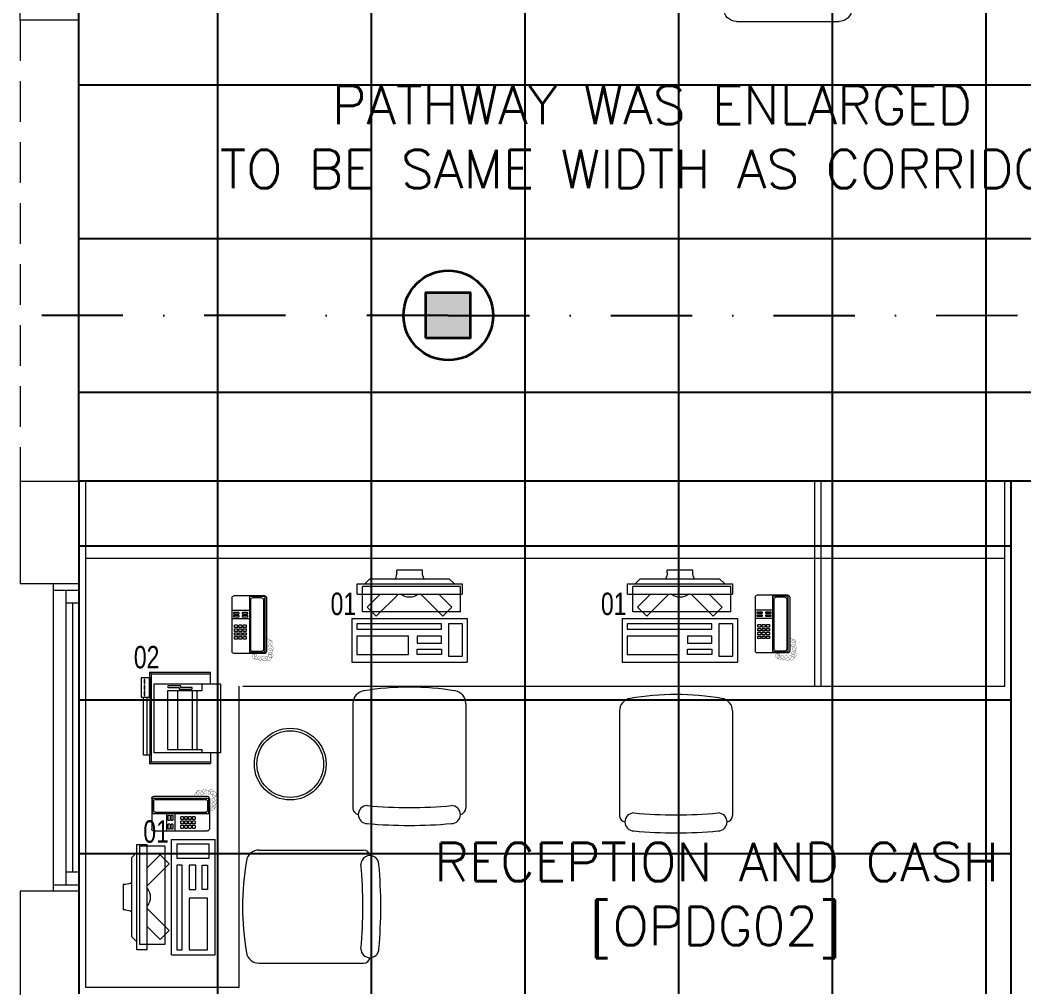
# Model space of a CAD drawing. Header units: inches. Extents: x -12418 to 472786, y -29325 to 19878.
# Drawn here: x 5228 to 9148, y -4725 to -947 of the extents above; entities that cross this region are included whole.
import ezdxf

# ---------------------------------------------------------------- set-up
doc = ezdxf.new("R2010")
doc.units = ezdxf.units.IN
doc.header["$LTSCALE"] = 25
doc.header["$MEASUREMENT"] = 0
doc.linetypes.add('00-Ground Floor$0$HIDDEN', pattern=[9.525, 6.35, -3.175])
doc.linetypes.add('DASHDOT', pattern=[25.4, 12.7, -6.35, 0, -6.35])
doc.layers.get('0').update_dxf_attribs({"color": 8})
for name, color, linetype, lineweight in [('00-Ground Floor$0$72_EGR_BASE_TEXT', 252, 'Continuous', 5), ('00-Ground Floor$0$72_EGR_EQP_TAG', 142, 'Continuous', 5), ('00-Ground Floor$0$Aluminum', 251, 'Continuous', 5), ('00-Ground Floor$0$LOADING', 253, 'Continuous', 5), ('00-Ground Floor$0$Proj', 251, 'Continuous', 5), ('00-Ground Floor$0$Walls', 251, 'Continuous', 5), ('E-LITE-CLNG-CNDT', 6, 'DASHDOT', 35), ('T-INTC-CLNG @ 100', 33, 'Continuous', 35), ('T-INTC-DEVC-NUMB', 2, 'Continuous', 25), ('T-SOUN-CLNG-CNDT', 3, 'DASHDOT', 25)]:
    doc.layers.add(name, color=color, linetype=linetype, lineweight=lineweight)
doc.layers.add('00-Ground Floor$0$False Ceiling', color=251, linetype='Continuous')
doc.styles.add('00-Ground Floor$0$SIMPLEX', font='SIMPLEX.shx', dxfattribs={"height": 150})
doc.styles.add('00-Ground Floor$0$X3G_ENTITY_257CFD', font='swisscl.ttf', dxfattribs={"height": 200})
doc.styles.add('DC_Simplex', font='SIMPLEX.shx', dxfattribs={"width": 0.7})

# ---------------------------------------------------------------- blocks, each defined once
blk = doc.blocks.new('00-Ground Floor$0$GF21021-P')
for p, q in [((-0.2207, 0.4756), (-0.2207, 0.0675)), ((0.2205, 0.4756), (0.2205, 0.0675))]:
    blk.add_line(p, q)
for centre, radius, start, end in [((-0.1707, 0.4756), 0.05, 99.6329, 180), ((-0.0001, -0.5295), 1.0695, 80.3671, 99.6329), ((0.1705, 0.4756), 0.05, 0, 80.3671), ((-0.1957, 0.0675), 0.025, 180, 261.4721), ((-0.1643, 0.0425), 0.0351, 90, 270), ((0, 1.8467), 1.7767, 264.6946, 275.3053), ((0.1641, 0.0425), 0.0351, 270, 90), ((0.1955, 0.0675), 0.025, 278.5279, 0), ((0, 1.8314), 1.8314, 264.8532, 275.147)]:
    blk.add_arc(centre, radius, start, end)
blk = doc.blocks.new('00-Ground Floor$0$DM20079-P')
at = {"color": 0}
for p, q in [((-0.0686, 0.217), (-0.0686, 0.008)), ((-0.0616, 0.225), (0.0594, 0.225)), ((-0.0616, 0.225), (-0.0616, 0)), ((-0.0616, 0.222), (-0.0016, 0.222)), ((-0.0616, 0.212), (-0.0565, 0.212)), ((-0.0566, 0.2105), (-0.0566, 0.0145)), ((-0.0496, 0.2175), (-0.0136, 0.2175)), ((-0.0068, 0.212), (-0.0016, 0.212)), ((-0.0066, 0.2105), (-0.0066, 0.0145)), ((-0.0016, 0.225), (-0.0016, 0)), ((0.0664, 0.217), (0.0664, 0.008)), ((-0.0016, 0.1675), (0.0664, 0.1675)), ((-0.0016, 0.135), (0.0664, 0.135)), ((-0.0616, 0.013), (-0.0565, 0.013)), ((-0.0616, 0.003), (-0.0016, 0.003)), ((-0.0594, 0), (0.0594, 0)), ((-0.0496, 0.0075), (-0.0136, 0.0075)), ((-0.0068, 0.013), (-0.0016, 0.013))]:
    blk.add_line(p, q, dxfattribs=at)
for points in [[(0.0074, 0.1605, 0.414214), (0.0054, 0.1585), (0.0054, 0.1555, 0.414214), (0.0074, 0.1535), (0.0234, 0.1535, 0.414214), (0.0254, 0.1555), (0.0254, 0.1585, 0.414214), (0.0234, 0.1605)], [(0.0574, 0.1535, 0.414214), (0.0594, 0.1555), (0.0594, 0.1585, 0.414214), (0.0574, 0.1605), (0.0414, 0.1605, 0.414214), (0.0394, 0.1585), (0.0394, 0.1555, 0.414214), (0.0414, 0.1535)], [(0.0234, 0.142, 0.414214), (0.0254, 0.144), (0.0254, 0.147, 0.414214), (0.0234, 0.149), (0.0074, 0.149, 0.414214), (0.0054, 0.147), (0.0054, 0.144, 0.414214), (0.0074, 0.142)], [(0.0574, 0.142, 0.414214), (0.0594, 0.144), (0.0594, 0.147, 0.414214), (0.0574, 0.149), (0.0414, 0.149, 0.414214), (0.0394, 0.147), (0.0394, 0.144, 0.414214), (0.0414, 0.142)], [(0.0104, 0.103, 0.414214), (0.0124, 0.101), (0.0204, 0.101, 0.414214), (0.0224, 0.103), (0.0224, 0.109, 0.414214), (0.0204, 0.111), (0.0124, 0.111, 0.414214), (0.0104, 0.109)], [(0.0104, 0.088, 0.414214), (0.0124, 0.086), (0.0204, 0.086, 0.414214), (0.0224, 0.088), (0.0224, 0.094, 0.414214), (0.0204, 0.096), (0.0124, 0.096, 0.414214), (0.0104, 0.094)], [(0.0104, 0.073, 0.414214), (0.0124, 0.071), (0.0204, 0.071, 0.414214), (0.0224, 0.073), (0.0224, 0.079, 0.414214), (0.0204, 0.081), (0.0124, 0.081, 0.414214), (0.0104, 0.079)], [(0.0274, 0.103, 0.414214), (0.0294, 0.101), (0.0374, 0.101, 0.414214), (0.0394, 0.103), (0.0394, 0.109, 0.414214), (0.0374, 0.111), (0.0294, 0.111, 0.414214), (0.0274, 0.109)], [(0.0274, 0.088, 0.414214), (0.0294, 0.086), (0.0374, 0.086, 0.414214), (0.0394, 0.088), (0.0394, 0.094, 0.414214), (0.0374, 0.096), (0.0294, 0.096, 0.414214), (0.0274, 0.094)], [(0.0274, 0.073, 0.414214), (0.0294, 0.071), (0.0374, 0.071, 0.414214), (0.0394, 0.073), (0.0394, 0.079, 0.414214), (0.0374, 0.081), (0.0294, 0.081, 0.414214), (0.0274, 0.079)], [(0.0444, 0.103, 0.414214), (0.0464, 0.101), (0.0544, 0.101, 0.414214), (0.0564, 0.103), (0.0564, 0.109, 0.414214), (0.0544, 0.111), (0.0464, 0.111, 0.414214), (0.0444, 0.109)], [(0.0444, 0.088, 0.414214), (0.0464, 0.086), (0.0544, 0.086, 0.414214), (0.0564, 0.088), (0.0564, 0.094, 0.414214), (0.0544, 0.096), (0.0464, 0.096, 0.414214), (0.0444, 0.094)], [(0.0444, 0.073, 0.414214), (0.0464, 0.071), (0.0544, 0.071, 0.414214), (0.0564, 0.073), (0.0564, 0.079, 0.414214), (0.0544, 0.081), (0.0464, 0.081, 0.414214), (0.0444, 0.079)], [(0.0104, 0.058, 0.414214), (0.0124, 0.056), (0.0204, 0.056, 0.414214), (0.0224, 0.058), (0.0224, 0.064, 0.414214), (0.0204, 0.066), (0.0124, 0.066, 0.414214), (0.0104, 0.064)], [(0.0274, 0.058, 0.414214), (0.0294, 0.056), (0.0374, 0.056, 0.414214), (0.0394, 0.058), (0.0394, 0.064, 0.414214), (0.0374, 0.066), (0.0294, 0.066, 0.414214), (0.0274, 0.064)], [(0.0444, 0.058, 0.414214), (0.0464, 0.056), (0.0544, 0.056, 0.414214), (0.0564, 0.058), (0.0564, 0.064, 0.414214), (0.0544, 0.066), (0.0464, 0.066, 0.414214), (0.0444, 0.064)]]:
    blk.add_lwpolyline(points, format="xyb", close=True, dxfattribs=at)
at = {"color": 0, "const_width": 0.001}
blk.add_lwpolyline([(-0.0686, 0.059, 0.184574), (-0.0861, 0.0478, 1.44364), (-0.0769, 0.0452, 0.837915), (-0.0907, 0.0465, 0.30536), (-0.0835, 0.0248, 1.584726), (-0.0815, 0.034, 0.253153), (-0.094, 0.0228, 0.874198), (-0.0776, 0.0142, 0.915253), (-0.0897, 0.0168, 0.223821), (-0.0874, -0.0011, 1.703343), (-0.0796, 0.005, 0.588962), (-0.0934, -0.0114, 0.717795), (-0.0769, -0.0108, 0.983104), (-0.0875, -0.0075, 0.326362), (-0.0815, -0.0259, 0.758716), (-0.0657, -0.0134, 0.906186), (-0.0743, -0.016, 0.189488), (-0.067, -0.0272, 0.7948), (-0.0506, -0.0127, 1.223996), (-0.0585, -0.0193, 0.072149), (-0.0473, -0.0259, 0.645886), (-0.0341, -0.0134, 1.366917), (-0.042, -0.0193, 0.078415), (-0.0315, -0.0246, 0.723006), (-0.0229, -0.0127, 1.105484), (-0.0289, -0.018, 0.327892), (-0.017, -0.0193, 0.446638), (-0.0144, -0.0068, 0.327263), (-0.0269, -0.0029, 1.240441), (-0.0229, -0.0094, 0.611307), (-0.0278, 0.0075)], format="xyb", dxfattribs=at)
at = {"color": 0}
for centre, radius, start, end in [((-0.0605, 0.217), 0.00813, 97.9633, 179.6649), ((-0.0496, 0.2105), 0.007, 90, 180), ((-0.0136, 0.2105), 0.007, 0, 90), ((0.0582, 0.217), 0.00813, 0.3351, 82.0367), ((-0.0605, 0.008), 0.00813, 180.3351, 277.9633), ((-0.0496, 0.0145), 0.007, 180, 270), ((-0.0136, 0.0145), 0.007, 270, 0), ((0.0582, 0.008), 0.00813, 277.9633, 359.6649)]:
    blk.add_arc(centre, radius, start, end, dxfattribs=at)
blk = doc.blocks.new('00-Ground Floor$0$ITCWLS1-P')
at = {"layer": '00-Ground Floor$0$LOADING'}
for p, q in [((-0.17, 0.45), (-0.17, 0)), ((-0.17, 0.45), (0, 0.45)), ((0, 0.45), (0, 0)), ((-0.3251, 0.38, 0), (-0.3051, 0.4, 0)), ((-0.2651, 0.43, 0), (-0.3051, 0.43, 0)), ((-0.3051, 0.43, 0), (-0.3051, 0.02, 0)), ((-0.197, 0.4094), (-0.295, 0.4094)), ((-0.295, 0.0264), (-0.295, 0.4094)), ((-0.2651, 0.43, 0), (-0.2651, 0.02, 0)), ((-0.197, 0.0264), (-0.197, 0.4094)), ((-0.1496, 0.4305), (-0.1291, 0.4305)), ((-0.1291, 0.4305), (-0.1291, 0.4089)), ((-0.3251, 0.38, 0), (-0.3251, 0.07, 0)), ((-0.3503, 0.275), (-0.3596, 0.275)), ((-0.3596, 0.175), (-0.3596, 0.275)), ((-0.3503, 0.175), (-0.3596, 0.175)), ((-0.3251, 0.07, 0), (-0.3051, 0.05, 0)), ((-0.3051, 0.02, 0), (-0.2651, 0.02, 0)), ((-0.197, 0.0264), (-0.295, 0.0264)), ((-0.17, 0), (0, 0))]:
    blk.add_line(p, q, dxfattribs=at)
at = {"layer": '00-Ground Floor$0$LOADING', "extrusion": (2.48281e-10, 3.18408e-10, -1)}
for p, q in [((-0.2651, 0.3395), (-0.2144, 0.3902)), ((-0.2651, 0.2688), (-0.1791, 0.3548)), ((-0.1791, 0.3548), (-0.2144, 0.3902))]:
    blk.add_line(p, q, dxfattribs=at)
at = {"layer": '00-Ground Floor$0$LOADING', "extrusion": (2.48281e-10, -3.18408e-10, -1)}
for p, q in [((-0.2651, 0.1812), (-0.1791, 0.0952)), ((-0.2651, 0.1105), (-0.2144, 0.0598)), ((-0.1791, 0.0952), (-0.2144, 0.0598))]:
    blk.add_line(p, q, dxfattribs=at)
at = {"layer": '00-Ground Floor$0$LOADING'}
for points in [[(-0.1291, 0.4089), (-0.1291, 0.1), (-0.1496, 0.1), (-0.1496, 0.4305)], [(-0.1496, 0.1), (-0.1496, 0.1), (-0.1496, 0.1), (-0.1496, 0.1), (-0.1496, 0.1), (-0.1496, 0.1), (-0.1496, 0.1), (-0.1496, 0.1), (-0.1496, 0.1)], [(-0.1496, 0.1), (-0.1496, 0.1), (-0.1496, 0.1), (-0.1496, 0.1), (-0.1496, 0.1), (-0.1496, 0.1), (-0.1496, 0.1), (-0.1496, 0.1), (-0.1496, 0.1), (-0.1496, 0.1), (-0.1496, 0.1), (-0.1496, 0.1), (-0.1496, 0.1), (-0.1496, 0.1), (-0.1496, 0.1), (-0.1496, 0.1), (-0.1496, 0.1), (-0.1496, 0.1)], [(-0.1496, 0.1), (-0.1496, 0.1), (-0.1496, 0.1), (-0.1496, 0.1), (-0.1496, 0.1), (-0.1496, 0.1), (-0.1496, 0.1), (-0.1496, 0.1), (-0.1496, 0.1), (-0.1496, 0.1)], [(-0.1496, 0.1), (-0.1496, 0.1), (-0.1496, 0.1), (-0.1496, 0.1), (-0.1496, 0.1), (-0.1496, 0.1), (-0.1496, 0.1)], [(-0.1496, 0.1), (-0.1496, 0.1), (-0.1496, 0.1), (-0.1496, 0.1), (-0.1496, 0.1), (-0.1496, 0.1), (-0.1496, 0.1), (-0.1496, 0.1), (-0.1496, 0.1), (-0.1496, 0.1)], [(-0.1496, 0.1), (-0.1496, 0.1), (-0.1496, 0.1), (-0.1496, 0.1), (-0.1496, 0.1), (-0.1496, 0.1), (-0.1496, 0.1), (-0.1496, 0.1), (-0.1496, 0.1), (-0.1496, 0.1), (-0.1496, 0.1), (-0.1496, 0.1), (-0.1496, 0.1), (-0.1496, 0.1), (-0.1496, 0.1)], [(-0.1496, 0.1), (-0.1496, 0.1), (-0.1496, 0.1), (-0.1496, 0.1), (-0.1496, 0.1), (-0.1496, 0.1), (-0.1496, 0.1), (-0.1496, 0.1), (-0.1496, 0.1), (-0.1496, 0.1)], [(-0.1496, 0.1), (-0.1496, 0.1), (-0.1496, 0.1), (-0.1496, 0.1), (-0.1496, 0.1), (-0.1496, 0.1), (-0.1496, 0.1), (-0.1496, 0.1), (-0.1496, 0.1), (-0.1496, 0.1)], [(-0.1496, 0.1), (-0.1496, 0.1), (-0.1496, 0.1), (-0.1496, 0.1), (-0.1496, 0.1), (-0.1496, 0.1), (-0.1496, 0.1), (-0.1496, 0.1), (-0.1496, 0.1), (-0.1496, 0.1), (-0.1496, 0.1), (-0.1496, 0.1), (-0.1496, 0.1), (-0.1496, 0.1), (-0.1496, 0.1), (-0.1496, 0.1), (-0.1496, 0.1), (-0.1496, 0.1), (-0.1496, 0.1), (-0.1496, 0.1), (-0.1496, 0.1), (-0.1496, 0.1), (-0.1496, 0.1), (-0.1496, 0.1), (-0.1496, 0.1), (-0.1496, 0.1), (-0.1496, 0.1), (-0.1496, 0.1), (-0.1496, 0.1), (-0.1496, 0.1), (-0.1496, 0.1), (-0.1496, 0.1), (-0.1496, 0.1), (-0.1496, 0.1), (-0.1496, 0.1), (-0.1496, 0.1), (-0.1496, 0.1), (-0.1496, 0.1), (-0.1496, 0.1), (-0.1496, 0.1), (-0.1496, 0.1), (-0.1496, 0.1), (-0.1496, 0.1), (-0.1496, 0.1), (-0.1496, 0.1), (-0.1496, 0.1), (-0.1496, 0.1), (-0.1496, 0.1), (-0.1496, 0.1), (-0.1496, 0.1), (-0.1496, 0.1), (-0.1496, 0.1), (-0.1496, 0.1), (-0.1496, 0.1)], [(-0.1496, 0.1), (-0.1496, 0.1), (-0.1496, 0.1), (-0.1496, 0.1), (-0.1496, 0.1), (-0.1496, 0.1), (-0.1496, 0.1), (-0.1496, 0.1), (-0.1496, 0.1), (-0.1496, 0.1), (-0.1496, 0.1), (-0.1496, 0.1), (-0.1496, 0.1), (-0.1496, 0.1), (-0.1496, 0.1), (-0.1496, 0.1), (-0.1496, 0.1), (-0.1496, 0.1), (-0.1496, 0.1), (-0.1496, 0.1), (-0.1496, 0.1), (-0.1496, 0.1), (-0.1496, 0.1), (-0.1496, 0.1), (-0.1496, 0.1), (-0.1496, 0.1), (-0.1496, 0.1), (-0.1496, 0.1), (-0.1496, 0.1), (-0.1496, 0.1), (-0.1496, 0.1), (-0.1496, 0.1), (-0.1496, 0.1), (-0.1496, 0.1), (-0.1496, 0.1), (-0.1496, 0.1), (-0.1496, 0.1), (-0.1496, 0.1), (-0.1496, 0.1), (-0.1496, 0.1), (-0.1496, 0.1), (-0.1496, 0.1), (-0.1496, 0.1), (-0.1496, 0.1), (-0.1496, 0.1), (-0.1496, 0.1), (-0.1496, 0.1), (-0.1496, 0.1), (-0.1496, 0.1), (-0.1496, 0.1), (-0.1496, 0.1), (-0.1496, 0.1), (-0.1496, 0.1), (-0.1496, 0.1), (-0.1496, 0.1), (-0.1496, 0.1), (-0.1496, 0.1), (-0.1496, 0.1), (-0.1496, 0.1), (-0.1496, 0.1), (-0.1496, 0.1), (-0.1496, 0.1), (-0.1496, 0.1), (-0.1496, 0.1), (-0.1496, 0.1), (-0.1496, 0.1), (-0.1496, 0.1), (-0.1496, 0.1), (-0.1496, 0.1), (-0.1496, 0.1), (-0.1496, 0.1), (-0.1496, 0.1), (-0.1496, 0.1), (-0.1496, 0.1), (-0.1496, 0.1), (-0.1496, 0.1), (-0.1496, 0.1), (-0.1496, 0.1), (-0.1496, 0.1), (-0.1496, 0.1), (-0.1496, 0.1), (-0.1496, 0.1), (-0.1496, 0.1), (-0.1496, 0.1), (-0.1496, 0.1), (-0.1496, 0.1), (-0.1496, 0.1), (-0.1496, 0.1), (-0.1496, 0.1)], [(-0.1496, 0.1), (-0.1496, 0.1), (-0.1496, 0.1), (-0.1496, 0.1), (-0.1496, 0.1), (-0.1496, 0.1), (-0.1496, 0.1), (-0.1496, 0.1), (-0.1496, 0.1), (-0.1496, 0.1), (-0.1496, 0.1), (-0.1496, 0.1)], [(-0.1496, 0.1), (-0.1496, 0.1), (-0.1496, 0.1), (-0.1496, 0.1), (-0.1496, 0.1), (-0.1496, 0.1), (-0.1496, 0.1)], [(-0.1496, 0.1), (-0.1496, 0.1), (-0.1496, 0.1), (-0.1496, 0.1), (-0.1496, 0.1), (-0.1496, 0.1), (-0.1496, 0.1), (-0.1496, 0.1), (-0.1496, 0.1), (-0.1496, 0.1), (-0.1496, 0.1), (-0.1496, 0.1), (-0.1496, 0.1), (-0.1496, 0.1), (-0.1496, 0.1), (-0.1496, 0.1), (-0.1496, 0.1)], [(-0.1496, 0.1), (-0.1496, 0.1), (-0.1496, 0.1), (-0.1496, 0.1), (-0.1496, 0.1), (-0.1496, 0.1), (-0.1496, 0.1), (-0.1496, 0.1), (-0.1496, 0.1), (-0.1496, 0.1), (-0.1496, 0.1), (-0.1496, 0.1), (-0.1496, 0.1), (-0.1496, 0.1), (-0.1496, 0.1), (-0.1496, 0.1), (-0.1496, 0.1), (-0.1496, 0.1), (-0.1496, 0.1), (-0.1496, 0.1), (-0.1496, 0.1), (-0.1496, 0.1), (-0.1496, 0.1), (-0.1496, 0.1), (-0.1496, 0.1), (-0.1496, 0.1), (-0.1496, 0.1), (-0.1496, 0.1), (-0.1496, 0.1), (-0.1496, 0.1), (-0.1496, 0.1), (-0.1496, 0.1), (-0.1496, 0.1), (-0.1496, 0.1), (-0.1496, 0.1), (-0.1496, 0.1), (-0.1496, 0.1), (-0.1496, 0.1), (-0.1496, 0.1), (-0.1496, 0.1), (-0.1496, 0.1), (-0.1496, 0.1), (-0.1496, 0.1), (-0.1496, 0.1), (-0.1496, 0.1), (-0.1496, 0.1), (-0.1496, 0.1), (-0.1496, 0.1), (-0.1496, 0.1), (-0.1496, 0.1), (-0.1496, 0.1), (-0.1496, 0.1), (-0.1496, 0.1), (-0.1496, 0.1), (-0.1496, 0.1), (-0.1496, 0.1), (-0.1496, 0.1), (-0.1496, 0.1), (-0.1496, 0.1), (-0.1496, 0.1), (-0.1496, 0.1), (-0.1496, 0.1), (-0.1496, 0.1), (-0.1496, 0.1), (-0.1496, 0.1), (-0.1496, 0.1), (-0.1496, 0.1), (-0.1496, 0.1), (-0.1496, 0.1), (-0.1496, 0.1), (-0.1496, 0.1), (-0.1496, 0.1), (-0.1496, 0.1), (-0.1496, 0.1), (-0.1496, 0.1), (-0.1496, 0.1), (-0.1496, 0.1), (-0.1496, 0.1), (-0.1496, 0.1), (-0.1496, 0.1), (-0.1496, 0.1), (-0.1496, 0.1), (-0.1496, 0.1), (-0.1496, 0.1), (-0.1496, 0.1), (-0.1496, 0.1), (-0.1496, 0.1), (-0.1496, 0.1), (-0.1496, 0.1), (-0.1496, 0.1), (-0.1496, 0.1), (-0.1496, 0.1), (-0.1496, 0.1), (-0.1496, 0.1), (-0.1496, 0.1), (-0.1496, 0.1), (-0.1496, 0.1), (-0.1496, 0.1), (-0.1496, 0.1), (-0.1496, 0.1), (-0.1496, 0.1), (-0.1496, 0.1), (-0.1496, 0.1), (-0.1496, 0.1), (-0.1496, 0.1), (-0.1496, 0.1), (-0.1496, 0.1), (-0.1496, 0.1), (-0.1496, 0.1), (-0.1496, 0.1), (-0.1496, 0.1)], [(-0.1496, 0.1), (-0.1496, 0.1), (-0.1496, 0.1), (-0.1496, 0.1), (-0.1496, 0.1), (-0.1496, 0.1), (-0.1496, 0.1), (-0.1496, 0.1)]]:
    blk.add_lwpolyline(points, dxfattribs=at)
for points in [[(-0.1019, 0.4305), (-0.0304, 0.4305), (-0.0304, 0.2294), (-0.1019, 0.2294)], [(-0.1019, 0.1954), (-0.0747, 0.1954), (-0.0747, 0.1), (-0.1019, 0.1)], [(-0.0304, 0.1954), (-0.0508, 0.1954), (-0.0508, 0.1), (-0.0304, 0.1)], [(-0.1496, 0.1), (-0.1496, 0.1), (-0.1496, 0.1), (-0.1496, 0.1), (-0.1496, 0.1), (-0.1496, 0.1), (-0.1496, 0.1), (-0.1496, 0.1), (-0.1496, 0.1), (-0.1496, 0.1), (-0.1496, 0.1), (-0.1496, 0.1), (-0.1496, 0.1), (-0.1496, 0.1), (-0.1496, 0.1), (-0.1496, 0.1), (-0.1496, 0.1), (-0.1496, 0.1), (-0.1496, 0.1), (-0.1496, 0.1), (-0.1496, 0.1), (-0.1496, 0.1), (-0.1496, 0.1), (-0.1496, 0.1), (-0.1496, 0.1), (-0.1496, 0.1), (-0.1496, 0.1), (-0.1496, 0.1), (-0.1496, 0.1), (-0.1496, 0.1), (-0.1496, 0.1), (-0.1496, 0.1), (-0.1496, 0.1), (-0.1496, 0.1), (-0.1496, 0.1), (-0.1496, 0.1), (-0.1496, 0.1), (-0.1496, 0.1), (-0.1496, 0.1), (-0.1496, 0.1), (-0.1496, 0.1), (-0.1496, 0.1), (-0.1496, 0.1), (-0.1496, 0.1), (-0.1496, 0.1), (-0.1496, 0.1), (-0.1496, 0.1), (-0.1496, 0.1), (-0.1496, 0.1), (-0.1496, 0.1), (-0.1496, 0.1), (-0.1496, 0.1), (-0.1496, 0.1), (-0.1496, 0.1), (-0.1496, 0.1), (-0.1496, 0.1), (-0.1496, 0.1), (-0.1496, 0.1), (-0.1496, 0.1), (-0.1496, 0.1), (-0.1496, 0.1), (-0.1496, 0.1), (-0.1496, 0.1), (-0.1496, 0.1), (-0.1496, 0.1), (-0.1496, 0.1), (-0.1496, 0.1), (-0.1496, 0.1), (-0.1496, 0.1), (-0.1496, 0.1), (-0.1496, 0.1), (-0.1496, 0.1), (-0.1496, 0.1), (-0.1496, 0.1), (-0.1496, 0.1), (-0.1496, 0.1), (-0.1496, 0.1), (-0.1496, 0.1), (-0.1496, 0.1), (-0.1496, 0.1), (-0.1496, 0.1), (-0.1496, 0.1), (-0.1496, 0.1), (-0.1496, 0.1), (-0.1496, 0.1), (-0.1496, 0.1), (-0.1496, 0.1), (-0.1496, 0.1), (-0.1496, 0.1), (-0.1496, 0.1), (-0.1496, 0.1), (-0.1496, 0.1), (-0.1496, 0.1), (-0.1496, 0.1), (-0.1496, 0.1), (-0.1496, 0.1), (-0.1496, 0.1), (-0.1496, 0.1), (-0.1496, 0.1), (-0.1496, 0.1), (-0.1496, 0.1), (-0.1496, 0.1), (-0.1496, 0.1), (-0.1496, 0.1), (-0.1496, 0.1), (-0.1496, 0.1), (-0.1496, 0.1), (-0.1496, 0.1), (-0.1496, 0.1), (-0.1496, 0.1), (-0.1496, 0.1), (-0.1496, 0.1), (-0.1496, 0.1), (-0.1496, 0.1), (-0.1496, 0.1), (-0.1496, 0.1), (-0.1496, 0.1), (-0.1496, 0.1), (-0.1496, 0.1), (-0.1496, 0.1), (-0.1496, 0.1), (-0.1496, 0.1), (-0.1496, 0.1), (-0.1496, 0.1), (-0.1496, 0.1), (-0.1496, 0.1), (-0.1496, 0.1), (-0.1496, 0.1), (-0.1496, 0.1), (-0.1496, 0.1), (-0.1496, 0.1), (-0.1496, 0.1), (-0.1496, 0.1), (-0.1496, 0.1), (-0.1496, 0.1), (-0.1496, 0.1), (-0.1496, 0.1), (-0.1496, 0.1), (-0.1496, 0.1), (-0.1496, 0.1), (-0.1496, 0.1), (-0.1496, 0.1), (-0.1496, 0.1), (-0.1496, 0.1), (-0.1496, 0.1), (-0.1496, 0.1), (-0.1496, 0.1), (-0.1496, 0.1), (-0.1496, 0.1), (-0.1496, 0.1), (-0.1496, 0.1), (-0.1496, 0.1), (-0.1496, 0.1), (-0.1496, 0.1), (-0.1496, 0.1), (-0.1496, 0.1), (-0.1496, 0.1), (-0.1496, 0.1), (-0.1496, 0.1), (-0.1496, 0.1), (-0.1496, 0.1), (-0.1496, 0.1), (-0.1496, 0.1), (-0.1496, 0.1), (-0.1496, 0.1), (-0.1496, 0.1), (-0.1496, 0.1), (-0.1496, 0.1), (-0.1496, 0.1), (-0.1496, 0.1), (-0.1496, 0.1), (-0.1496, 0.1), (-0.1496, 0.1), (-0.1496, 0.1), (-0.1496, 0.1), (-0.1496, 0.1), (-0.1496, 0.1), (-0.1496, 0.1), (-0.1496, 0.1), (-0.1496, 0.1), (-0.1496, 0.1), (-0.1496, 0.1), (-0.1496, 0.1), (-0.1496, 0.1), (-0.1496, 0.1), (-0.1496, 0.1), (-0.1496, 0.1), (-0.1496, 0.1), (-0.1496, 0.1), (-0.1496, 0.1), (-0.1496, 0.1), (-0.1496, 0.1), (-0.1496, 0.1), (-0.1496, 0.1), (-0.1496, 0.1), (-0.1496, 0.1), (-0.1496, 0.1), (-0.1496, 0.1), (-0.1496, 0.1), (-0.1496, 0.1), (-0.1496, 0.1), (-0.1496, 0.1), (-0.1496, 0.1), (-0.1496, 0.1), (-0.1496, 0.1), (-0.1496, 0.1), (-0.1496, 0.1), (-0.1496, 0.1), (-0.1496, 0.1), (-0.1496, 0.1), (-0.1496, 0.1), (-0.1496, 0.1), (-0.1496, 0.1), (-0.1496, 0.1), (-0.1496, 0.1), (-0.1496, 0.1), (-0.1496, 0.1), (-0.1496, 0.1), (-0.1496, 0.1), (-0.1496, 0.1), (-0.1496, 0.1), (-0.1496, 0.1), (-0.1496, 0.1), (-0.1496, 0.1), (-0.1496, 0.1), (-0.1496, 0.1), (-0.1496, 0.1), (-0.1496, 0.1), (-0.1496, 0.1), (-0.1496, 0.1), (-0.1496, 0.1), (-0.1496, 0.1), (-0.1496, 0.1), (-0.1496, 0.1), (-0.1496, 0.1), (-0.1496, 0.1), (-0.1496, 0.1), (-0.1496, 0.1), (-0.1496, 0.1), (-0.1496, 0.1), (-0.1496, 0.1), (-0.1496, 0.1), (-0.1496, 0.1), (-0.1496, 0.1), (-0.1496, 0.1), (-0.1496, 0.1), (-0.1496, 0.1), (-0.1496, 0.1), (-0.1496, 0.1), (-0.1496, 0.1), (-0.1496, 0.1), (-0.1496, 0.1), (-0.1496, 0.1), (-0.1496, 0.1), (-0.1496, 0.1), (-0.1496, 0.1), (-0.1496, 0.1), (-0.1496, 0.1), (-0.1496, 0.1), (-0.1496, 0.1), (-0.1496, 0.1), (-0.1496, 0.1), (-0.1496, 0.1), (-0.1496, 0.1), (-0.1496, 0.1), (-0.1496, 0.1), (-0.1496, 0.1), (-0.1496, 0.1), (-0.1496, 0.1), (-0.1496, 0.1), (-0.1496, 0.1), (-0.1496, 0.1), (-0.1496, 0.1), (-0.1496, 0.1), (-0.1496, 0.1), (-0.1496, 0.1), (-0.1496, 0.1)], [(-0.1496, 0.1), (-0.1496, 0.1), (-0.1496, 0.1), (-0.1496, 0.1), (-0.1496, 0.1), (-0.1496, 0.1), (-0.1496, 0.1), (-0.1496, 0.1), (-0.1496, 0.1), (-0.1496, 0.1), (-0.1496, 0.1), (-0.1496, 0.1), (-0.1496, 0.1), (-0.1496, 0.1), (-0.1496, 0.1), (-0.1496, 0.1), (-0.1496, 0.1), (-0.1496, 0.1), (-0.1496, 0.1), (-0.1496, 0.1), (-0.1496, 0.1), (-0.1496, 0.1), (-0.1496, 0.1), (-0.1496, 0.1), (-0.1496, 0.1), (-0.1496, 0.1), (-0.1496, 0.1), (-0.1496, 0.1), (-0.1496, 0.1), (-0.1496, 0.1), (-0.1496, 0.1), (-0.1496, 0.1), (-0.1496, 0.1), (-0.1496, 0.1), (-0.1496, 0.1), (-0.1496, 0.1), (-0.1496, 0.1), (-0.1496, 0.1), (-0.1496, 0.1), (-0.1496, 0.1), (-0.1496, 0.1), (-0.1496, 0.1), (-0.1496, 0.1), (-0.1496, 0.1), (-0.1496, 0.1), (-0.1496, 0.1), (-0.1496, 0.1), (-0.1496, 0.1), (-0.1496, 0.1), (-0.1496, 0.1), (-0.1496, 0.1), (-0.1496, 0.1), (-0.1496, 0.1), (-0.1496, 0.1), (-0.1496, 0.1), (-0.1496, 0.1), (-0.1496, 0.1), (-0.1496, 0.1), (-0.1496, 0.1), (-0.1496, 0.1), (-0.1496, 0.1), (-0.1496, 0.1), (-0.1496, 0.1), (-0.1496, 0.1), (-0.1496, 0.1), (-0.1496, 0.1), (-0.1496, 0.1), (-0.1496, 0.1), (-0.1496, 0.1), (-0.1496, 0.1), (-0.1496, 0.1), (-0.1496, 0.1), (-0.1496, 0.1), (-0.1496, 0.1), (-0.1496, 0.1), (-0.1496, 0.1), (-0.1496, 0.1), (-0.1496, 0.1), (-0.1496, 0.1), (-0.1496, 0.1), (-0.1496, 0.1), (-0.1496, 0.1), (-0.1496, 0.1), (-0.1496, 0.1), (-0.1496, 0.1), (-0.1496, 0.1), (-0.1496, 0.1), (-0.1496, 0.1), (-0.1496, 0.1), (-0.1496, 0.1), (-0.1496, 0.1), (-0.1496, 0.1), (-0.1496, 0.1), (-0.1496, 0.1), (-0.1496, 0.1), (-0.1496, 0.1), (-0.1496, 0.1), (-0.1496, 0.1), (-0.1496, 0.1), (-0.1496, 0.1), (-0.1496, 0.1), (-0.1496, 0.1), (-0.1496, 0.1), (-0.1496, 0.1), (-0.1496, 0.1), (-0.1496, 0.1), (-0.1496, 0.1), (-0.1496, 0.1), (-0.1496, 0.1), (-0.1496, 0.1), (-0.1496, 0.1), (-0.1496, 0.1), (-0.1496, 0.1), (-0.1496, 0.1), (-0.1496, 0.1), (-0.1496, 0.1), (-0.1496, 0.1), (-0.1496, 0.1), (-0.1496, 0.1), (-0.1496, 0.1), (-0.1496, 0.1), (-0.1496, 0.1), (-0.1496, 0.1), (-0.1496, 0.1), (-0.1496, 0.1), (-0.1496, 0.1), (-0.1496, 0.1), (-0.1496, 0.1), (-0.1496, 0.1), (-0.1496, 0.1), (-0.1496, 0.1), (-0.1496, 0.1), (-0.1496, 0.1), (-0.1496, 0.1), (-0.1496, 0.1), (-0.1496, 0.1), (-0.1496, 0.1), (-0.1496, 0.1), (-0.1496, 0.1), (-0.1496, 0.1), (-0.1496, 0.1), (-0.1496, 0.1), (-0.1496, 0.1), (-0.1496, 0.1), (-0.1496, 0.1), (-0.1496, 0.1), (-0.1496, 0.1), (-0.1496, 0.1), (-0.1496, 0.1), (-0.1496, 0.1), (-0.1496, 0.1), (-0.1496, 0.1), (-0.1496, 0.1), (-0.1496, 0.1), (-0.1496, 0.1), (-0.1496, 0.1), (-0.1496, 0.1), (-0.1496, 0.1), (-0.1496, 0.1), (-0.1496, 0.1), (-0.1496, 0.1), (-0.1496, 0.1), (-0.1496, 0.1), (-0.1496, 0.1), (-0.1496, 0.1), (-0.1496, 0.1), (-0.1496, 0.1), (-0.1496, 0.1), (-0.1496, 0.1), (-0.1496, 0.1), (-0.1496, 0.1), (-0.1496, 0.1), (-0.1496, 0.1), (-0.1496, 0.1), (-0.1496, 0.1), (-0.1496, 0.1), (-0.1496, 0.1), (-0.1496, 0.1), (-0.1496, 0.1), (-0.1496, 0.1), (-0.1496, 0.1), (-0.1496, 0.1), (-0.1496, 0.1), (-0.1496, 0.1), (-0.1496, 0.1), (-0.1496, 0.1), (-0.1496, 0.1), (-0.1496, 0.1), (-0.1496, 0.1), (-0.1496, 0.1), (-0.1496, 0.1), (-0.1496, 0.1), (-0.1496, 0.1), (-0.1496, 0.1), (-0.1496, 0.1), (-0.1496, 0.1), (-0.1496, 0.1), (-0.1496, 0.1), (-0.1496, 0.1), (-0.1496, 0.1), (-0.1496, 0.1), (-0.1496, 0.1), (-0.1496, 0.1), (-0.1496, 0.1), (-0.1496, 0.1), (-0.1496, 0.1), (-0.1496, 0.1), (-0.1496, 0.1), (-0.1496, 0.1), (-0.1496, 0.1), (-0.1496, 0.1), (-0.1496, 0.1), (-0.1496, 0.1), (-0.1496, 0.1)], [(-0.1496, 0.1), (-0.1496, 0.1), (-0.1496, 0.1), (-0.1496, 0.1), (-0.1496, 0.1), (-0.1496, 0.1), (-0.1496, 0.1), (-0.1496, 0.1), (-0.1496, 0.1), (-0.1496, 0.1), (-0.1496, 0.1), (-0.1496, 0.1), (-0.1496, 0.1), (-0.1496, 0.1), (-0.1496, 0.1), (-0.1496, 0.1), (-0.1496, 0.1), (-0.1496, 0.1), (-0.1496, 0.1), (-0.1496, 0.1), (-0.1496, 0.1), (-0.1496, 0.1), (-0.1496, 0.1), (-0.1496, 0.1), (-0.1496, 0.1), (-0.1496, 0.1), (-0.1496, 0.1), (-0.1496, 0.1), (-0.1496, 0.1), (-0.1496, 0.1), (-0.1496, 0.1), (-0.1496, 0.1), (-0.1496, 0.1), (-0.1496, 0.1), (-0.1496, 0.1), (-0.1496, 0.1), (-0.1496, 0.1), (-0.1496, 0.1), (-0.1496, 0.1), (-0.1496, 0.1), (-0.1496, 0.1), (-0.1496, 0.1), (-0.1496, 0.1), (-0.1496, 0.1), (-0.1496, 0.1), (-0.1496, 0.1), (-0.1496, 0.1), (-0.1496, 0.1), (-0.1496, 0.1), (-0.1496, 0.1), (-0.1496, 0.1), (-0.1496, 0.1), (-0.1496, 0.1), (-0.1496, 0.1), (-0.1496, 0.1), (-0.1496, 0.1), (-0.1496, 0.1), (-0.1496, 0.1), (-0.1496, 0.1), (-0.1496, 0.1), (-0.1496, 0.1), (-0.1496, 0.1), (-0.1496, 0.1), (-0.1496, 0.1), (-0.1496, 0.1), (-0.1496, 0.1), (-0.1496, 0.1), (-0.1496, 0.1), (-0.1496, 0.1), (-0.1496, 0.1), (-0.1496, 0.1), (-0.1496, 0.1), (-0.1496, 0.1), (-0.1496, 0.1), (-0.1496, 0.1), (-0.1496, 0.1), (-0.1496, 0.1), (-0.1496, 0.1), (-0.1496, 0.1), (-0.1496, 0.1), (-0.1496, 0.1), (-0.1496, 0.1), (-0.1496, 0.1), (-0.1496, 0.1), (-0.1496, 0.1), (-0.1496, 0.1), (-0.1496, 0.1), (-0.1496, 0.1), (-0.1496, 0.1), (-0.1496, 0.1), (-0.1496, 0.1), (-0.1496, 0.1), (-0.1496, 0.1), (-0.1496, 0.1), (-0.1496, 0.1), (-0.1496, 0.1), (-0.1496, 0.1), (-0.1496, 0.1), (-0.1496, 0.1), (-0.1496, 0.1), (-0.1496, 0.1), (-0.1496, 0.1), (-0.1496, 0.1), (-0.1496, 0.1), (-0.1496, 0.1), (-0.1496, 0.1), (-0.1496, 0.1), (-0.1496, 0.1), (-0.1496, 0.1), (-0.1496, 0.1), (-0.1496, 0.1), (-0.1496, 0.1), (-0.1496, 0.1), (-0.1496, 0.1), (-0.1496, 0.1), (-0.1496, 0.1), (-0.1496, 0.1), (-0.1496, 0.1), (-0.1496, 0.1), (-0.1496, 0.1), (-0.1496, 0.1), (-0.1496, 0.1), (-0.1496, 0.1), (-0.1496, 0.1), (-0.1496, 0.1), (-0.1496, 0.1), (-0.1496, 0.1), (-0.1496, 0.1), (-0.1496, 0.1), (-0.1496, 0.1), (-0.1496, 0.1), (-0.1496, 0.1), (-0.1496, 0.1), (-0.1496, 0.1), (-0.1496, 0.1), (-0.1496, 0.1), (-0.1496, 0.1), (-0.1496, 0.1), (-0.1496, 0.1), (-0.1496, 0.1), (-0.1496, 0.1), (-0.1496, 0.1), (-0.1496, 0.1), (-0.1496, 0.1), (-0.1496, 0.1), (-0.1496, 0.1), (-0.1496, 0.1), (-0.1496, 0.1), (-0.1496, 0.1), (-0.1496, 0.1), (-0.1496, 0.1), (-0.1496, 0.1), (-0.1496, 0.1), (-0.1496, 0.1), (-0.1496, 0.1), (-0.1496, 0.1), (-0.1496, 0.1), (-0.1496, 0.1), (-0.1496, 0.1), (-0.1496, 0.1), (-0.1496, 0.1), (-0.1496, 0.1), (-0.1496, 0.1), (-0.1496, 0.1), (-0.1496, 0.1), (-0.1496, 0.1), (-0.1496, 0.1), (-0.1496, 0.1), (-0.1496, 0.1), (-0.1496, 0.1), (-0.1496, 0.1), (-0.1496, 0.1), (-0.1496, 0.1), (-0.1496, 0.1), (-0.1496, 0.1), (-0.1496, 0.1), (-0.1496, 0.1), (-0.1496, 0.1), (-0.1496, 0.1), (-0.1496, 0.1), (-0.1496, 0.1), (-0.1496, 0.1), (-0.1496, 0.1), (-0.1496, 0.1), (-0.1496, 0.1), (-0.1496, 0.1), (-0.1496, 0.1), (-0.1496, 0.1), (-0.1496, 0.1), (-0.1496, 0.1), (-0.1496, 0.1), (-0.1496, 0.1), (-0.1496, 0.1), (-0.1496, 0.1), (-0.1496, 0.1), (-0.1496, 0.1), (-0.1496, 0.1), (-0.1496, 0.1), (-0.1496, 0.1), (-0.1496, 0.1), (-0.1496, 0.1), (-0.1496, 0.1), (-0.1496, 0.1), (-0.1496, 0.1), (-0.1496, 0.1), (-0.1496, 0.1), (-0.1496, 0.1), (-0.1496, 0.1), (-0.1496, 0.1), (-0.1496, 0.1), (-0.1496, 0.1), (-0.1496, 0.1), (-0.1496, 0.1), (-0.1496, 0.1), (-0.1496, 0.1), (-0.1496, 0.1), (-0.1496, 0.1), (-0.1496, 0.1), (-0.1496, 0.1)], [(-0.1496, 0.0727), (-0.0236, 0.0727), (-0.0236, 0.0182), (-0.1496, 0.0182)]]:
    blk.add_lwpolyline(points, close=True, dxfattribs=at)
for centre, radius, start, end in [((-0.3503, 0.325), 0.05, 270, 300.3093), ((-0.3089, 0.225), 0.0556, 321.9431, 38.0569), ((-0.3503, 0.125), 0.05, 59.6907, 90)]:
    blk.add_arc(centre, radius, start, end, dxfattribs=at)
blk = doc.blocks.new('00-Ground Floor$0$ITPPLT2C-P')
at = {"color": 0}
for p, q in [((0, 0), (0, -0.2262)), ((0.0252, 0), (0, 0)), ((0.0139, 0), (0.0139, -0.2262)), ((0.0252, 0), (0.0139, 0)), ((0.0229, 0.0318), (0.2618, 0.0318)), ((0.0304, 0.0256), (0.0229, 0.0318)), ((0.0229, 0), (0.0229, 0.0318)), ((0.0252, -0.2262), (0.0252, 0)), ((0.0304, -0.3182), (0.0304, 0.0256)), ((0.0304, 0.0256), (0.2618, 0.0256)), ((0.2618, -0.0096), (0.2618, 0.0318)), ((0.0401, -0.2769), (0.0401, -0.0096)), ((0.3, -0.0096), (0.0401, -0.0096)), ((0.0939, -0.2515), (0.0939, -0.0222)), ((0.0939, -0.0222), (0.2274, -0.0222)), ((0.1321, -0.2515), (0.1321, -0.0222)), ((0.1894, -0.2515), (0.1894, -0.0222)), ((0.2082, -0.2515), (0.2082, -0.0222)), ((0.2274, -0.0222), (0.2274, -0.0096)), ((0.3, -0.2769), (0.3, -0.0096)), ((-0.0091, -0.2262), (0.0267, -0.2262)), ((-0.0091, -0.3023), (-0.0091, -0.2262)), ((-0.0087, -0.2262), (0.0236, -0.2262)), ((-0.0087, -0.3023), (-0.0087, -0.2262)), ((0, -0.2262), (0.0252, -0.2262)), ((0.0023, -0.2495), (0.0023, -0.2334)), ((0.0023, -0.2334), (0.0045, -0.2334)), ((0.0045, -0.2334), (0.0045, -0.2495)), ((0.0139, -0.2262), (0.0252, -0.2262)), ((0.0236, -0.2262), (0.0236, -0.3023)), ((0.0267, -0.2262), (0.0267, -0.3023)), ((0.0045, -0.2495), (0.0023, -0.2495)), ((0.0023, -0.2721), (0.0023, -0.2562)), ((0.0023, -0.2562), (0.0045, -0.2562)), ((0.0045, -0.2721), (0.0023, -0.2721)), ((0.0045, -0.2562), (0.0045, -0.2721)), ((0.2274, -0.2515), (0.0939, -0.2515)), ((0.0947, -0.2701), (0.0947, -0.2641)), ((0.0947, -0.2641), (0.1395, -0.2641)), ((0.1457, -0.2701), (0.0947, -0.2701)), ((0.1395, -0.2575), (0.19, -0.2575)), ((0.1395, -0.2641), (0.1395, -0.2575)), ((0.19, -0.2641), (0.1457, -0.2641)), ((0.1457, -0.2641), (0.1457, -0.2701)), ((0.19, -0.2575), (0.19, -0.2641)), ((0.2274, -0.2769), (0.2274, -0.2515)), ((0.0267, -0.3023), (-0.0091, -0.3023)), ((0.0236, -0.3023), (-0.0087, -0.3023)), ((0.0023, -0.295), (0.0023, -0.2793)), ((0.0023, -0.2793), (0.0045, -0.2793)), ((0.0045, -0.295), (0.0023, -0.295)), ((0.0045, -0.2793), (0.0045, -0.295)), ((0.0229, -0.3246), (0.0229, -0.3023)), ((0.3, -0.2769), (0.0401, -0.2769)), ((0.2618, -0.2769), (0.2618, -0.3246)), ((0.0304, -0.3182), (0.0229, -0.3246)), ((0.0229, -0.3246), (0.2618, -0.3246)), ((0.0304, -0.3182), (0.2618, -0.3182))]:
    blk.add_line(p, q, dxfattribs=at)
blk = doc.blocks.new('00-Ground Floor$0$WM00001-P')
at = {"layer": '00-Ground Floor$0$LOADING'}
for radius in [0.14, 0.13]:
    blk.add_circle((0, 0), radius, dxfattribs=at)
blk = doc.blocks.new('00-Ground Floor$0$GF21009T-P')
for p, q in [((0.4002, 0.5), (0, 0.5)), ((-0.0499, 0.4501), (-0.0499, 0.0499)), ((0.4501, 0.4501), (0.4501, 0.0499)), ((0.4501, 0.3), (0.5001, 0.3)), ((0.4501, 0.2), (0.5001, 0.2)), ((0.4002, 0), (0, 0))]:
    blk.add_line(p, q)
for centre, start, end in [((0, 0.4501), 90, 180), ((0.4002, 0.4501), 0, 90), ((0, 0.0499), 180, 270), ((0.4002, 0.0499), 270, 0)]:
    blk.add_arc(centre, 0.0499, start, end)
blk = doc.blocks.new('00-Ground Floor$0$A$Ce9e1c4c3')
at = {"layer": '00-Ground Floor$0$False Ceiling', "color": 254, "linetype": 'Continuous'}
for p, q in [((-94542.1, -2747.4, 0), (-94542.1, 3782.6, 0)), ((-94000, -2747.4), (-94000, 3782.6)), ((-93400, -2747.4), (-93400, 3782.6)), ((-92800, -2747.4), (-92800, 3782.6)), ((-92200, -2747.4), (-92200, 3782.6)), ((-91600, -2747.4), (-91600, 3782.6)), ((-91000, -2747.4), (-91000, 3782.6)), ((-94542.1, -1200), (-87736.7, -1200)), ((-94542.1, -1800), (-87736.7, -1800)), ((-94542.1, -2400), (-87736.7, -2400)), ((-87736.7, -2747.4, 0), (-94542.1, -2747.4, 0)), ((-94000, -4747.4), (-94000, -2747.4)), ((-93400, -4747.4), (-93400, -2747.4)), ((-92800, -4747.4), (-92800, -2747.4)), ((-92200, -4747.4), (-92200, -2747.4)), ((-91600, -4747.4), (-91600, -2747.4)), ((-91000, -4747.4), (-91000, -2747.4)), ((-94542.1, -3000), (-90902.1, -3000)), ((-94542.1, -3600), (-90902.1, -3600)), ((-94542.1, -4200), (-90902.1, -4200))]:
    blk.add_line(p, q, dxfattribs=at)
at = {"layer": '00-Ground Floor$0$False Ceiling', "color": 254}
for p, q in [((-90902.1, -2747.4, 0), (-94542.1, -2747.4, 0)), ((-94542.1, -2747.4, 0), (-94542.1, -4747.4, 0)), ((-90902.1, -4747.4, 0), (-90902.1, -2747.4, 0))]:
    blk.add_line(p, q, dxfattribs=at)
blk = doc.blocks.new('00-Ground Floor')
at = {"layer": '00-Ground Floor$0$Aluminum'}
for p, q in [((5357.9, -4347.4, 0), (5357.9, -3147.4, 0)), ((5357.9, -3172.4, 0), (5457.9, -3172.4, 0)), ((5407.9, -4322.4, 0), (5407.9, -3172.4, 0)), ((5457.9, -4347.4, 0), (5457.9, -3147.4, 0)), ((5407.9, -3222.4, 0), (5457.9, -3222.4, 0)), ((5432.9, -3222.4, 0), (5432.9, -4272.4, 0)), ((5407.9, -4272.4, 0), (5457.9, -4272.4, 0)), ((5357.9, -4322.4, 0), (5457.9, -4322.4, 0))]:
    blk.add_line(p, q, dxfattribs=at)
at = {"layer": '00-Ground Floor$0$LOADING'}
for p, q in [((5482.9, -2747.4, 0), (7918.4, -2747.4, 0)), ((5482.9, -2747.4, 0), (5482.9, -4722.4, 0)), ((7968.4, -2747.4, 0), (7918.4, -2747.4, 0)), ((7968.4, -2747.4, 0), (9072.9, -2747.4, 0)), ((8331.4, -3547.4, 0), (8331.4, -2747.4, 0)), ((8356.4, -3547.4, 0), (8356.4, -2747.4, 0)), ((9072.9, -3547.4, 0), (9072.9, -2747.4, 0)), ((5482.9, -3047.4, 0), (9072.9, -3047.4, 0)), ((6082.9, -4722.4, 0), (6082.9, -3547.4, 0)), ((6097.9, -3547.4, 0), (7918.4, -3547.4, 0)), ((7918.4, -3547.4, 0), (7968.4, -3547.4, 0)), ((7968.4, -3547.4, 0), (9072.9, -3547.4, 0)), ((5482.9, -4722.4, 0), (6082.9, -4722.4, 0))]:
    blk.add_line(p, q, dxfattribs=at)
at = {"layer": '00-Ground Floor$0$Proj', "linetype": '00-Ground Floor$0$HIDDEN'}
for p, q in [((5227.9, -947.4, 0), (5227.9, -2747.4, 0)), ((5457.9, -947.4, 0), (5457.9, -2747.4, 0))]:
    blk.add_line(p, q, dxfattribs=at)
at = {"layer": '00-Ground Floor$0$Walls'}
for p, q in [((5227.9, -947.4, 0), (5227.9, -422.4, 0)), ((5457.9, -422.4, 0), (5457.9, -947.4, 0)), ((5457.9, -947.4, 0), (5227.9, -947.4, 0)), ((5227.9, -2747.4, 0), (5227.9, -3147.4, 0)), ((5227.9, -2747.4, 0), (5457.9, -2747.4, 0)), ((5457.9, -2747.4, 0), (5457.9, -3147.4, 0)), ((9197.9, -2747.4, 0), (9097.9, -2747.4, 0)), ((9097.9, -4747.4, 0), (9097.9, -2747.4, 0)), ((5457.9, -3147.4, 0), (5227.9, -3147.4, 0)), ((5227.9, -4347.4, 0), (5227.9, -5597.4, 0)), ((5457.9, -4347.4, 0), (5227.9, -4347.4, 0)), ((5457.9, -4347.4, 0), (5457.9, -4747.4, 0))]:
    blk.add_line(p, q, dxfattribs=at)
at = {"layer": '00-Ground Floor$0$False Ceiling', "color": 254}
blk.add_blockref('00-Ground Floor$0$A$Ce9e1c4c3', (100000, 0), dxfattribs=at)
at = {"layer": '00-Ground Floor$0$LOADING', "extrusion": (1.27212e-09, 3.51192e-12, 1), "xscale": -1000, "yscale": 1000, "zscale": 1000, "rotation": 4.580824759514712e-06}
blk.add_blockref('00-Ground Floor$0$GF21009T-P', (8426, -952.9, 0), dxfattribs=at)
at = {"layer": '00-Ground Floor$0$LOADING', "yscale": 1000, "zscale": 1000}
for name, p, xscale, rotation in [('00-Ground Floor$0$ITCWLS1-P', (6973.9, -3453.5, 0), -1000, 89.99999999246123), ('00-Ground Floor$0$ITCWLS1-P', (8029.6, -3453.5, 0), -1000, 89.99999999246123), ('00-Ground Floor$0$DM20079-P', (6121.6, -3419.4, 0), -1000, 359.9999934716078), ('00-Ground Floor$0$DM20079-P', (8165, -3417.5, 0), -1000, 359.9999934716078), ('00-Ground Floor$0$WM00001-P', (6282.9, -3851.3, 0), 1000, 281.9999999999857), ('00-Ground Floor$0$DM20079-P', (5967, -4045.7, 0), -1000, 89.99999347160777), ('00-Ground Floor$0$ITCWLS1-P', (5989.6, -4145.7, 0), -1000, 179.9999999924613), ('00-Ground Floor$0$GF21021-P', (6636.5, -4407.6, 0), 1000, 89.99999999997209)]:
    blk.add_blockref(name, p, dxfattribs=dict(at, xscale=xscale, rotation=rotation))
at = {"layer": '00-Ground Floor$0$LOADING', "extrusion": (-7.77425e-06, -5.14939e-17, -1), "xscale": 1000, "yscale": 1000, "zscale": 1000, "rotation": 179.9999999996251}
blk.add_blockref('00-Ground Floor$0$ITPPLT2C-P', (-5710, -3816.6, 0), dxfattribs=at)
at = {"layer": '00-Ground Floor$0$LOADING', "xscale": 1000, "yscale": 1000, "zscale": 1000}
for p in [(6748.2, -4090.8, 0), (7789.3, -4119.7, 0)]:
    blk.add_blockref('00-Ground Floor$0$GF21021-P', p, dxfattribs=at)
at = {"layer": '00-Ground Floor$0$72_EGR_BASE_TEXT', "char_height": 150, "attachment_point": 2, "style": '00-Ground Floor$0$SIMPLEX'}
for s, insert in [('PATHWAY WAS ENLARGED\\PTO BE SAME WIDTH AS CORRIDOR', (7695.5, -1204)), ('RECEPTION AND CASH', (7947.9, -4158.5)), ('[OPDG02]', (7943, -4408.2, 0))]:
    blk.add_mtext(s, dxfattribs=dict(at, insert=insert))
at = {"layer": '00-Ground Floor$0$72_EGR_EQP_TAG', "char_height": 87.47, "attachment_point": 2, "style": '00-Ground Floor$0$X3G_ENTITY_257CFD'}
for s, insert in [('01', (6490.4, -3182.2, 0)), ('01', (7546.1, -3182.2, 0)), ('02', (5722.1, -3390.2, 0)), ('01', (5759.1, -4070.7, 0))]:
    blk.add_mtext(s, dxfattribs=dict(at, insert=insert))
blk = doc.blocks.new('DC_PA-CL-Speaker')
blk.add_hatch(color=256).paths.add_polyline_path([(-0.883, -0.87), (0.865, -0.87), (0.865, 0.878), (-0.883, 0.878)])
blk.add_lwpolyline([(-0.883, -0.87), (0.865, -0.87), (0.865, 0.878), (-0.883, 0.878)], close=True)
blk.add_circle((0, 0), 1.75)
at = {"layer": 'T-INTC-DEVC-NUMB', "style": 'DC_Simplex', "width": 0.7}
blk.add_attdef('DC_CONTROL', (3.364, 2.471), '', height=2, rotation=360, dxfattribs=at)

msp = doc.modelspace()

# ---------------------------------------------------------------- linework, layer by layer
at = {"layer": 'T-SOUN-CLNG-CNDT'}
msp.add_lwpolyline([(6900, -2100), (4665.6, -2100, 0.414214), (4590.6, -2175), (4590.6, -5635.1, -0.414214), (4515.6, -5710.1), (2100, -5710.1)], format="xyb", dxfattribs=at)
msp.add_lwpolyline([(6900, -2100), (9874.9, -2099.7)], dxfattribs=at)

# ---------------------------------------------------------------- block references
at = {"layer": 'E-LITE-CLNG-CNDT'}
msp.add_blockref('00-Ground Floor', (0, 0), dxfattribs=at)
at = {"layer": 'T-INTC-CLNG @ 100', "xscale": 100, "yscale": 100, "zscale": 100}
msp.add_blockref('DC_PA-CL-Speaker', (6900, -2100), dxfattribs=at)

doc.saveas('drawing.dxf')
